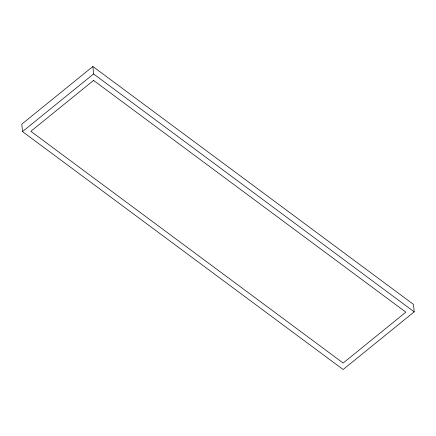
<?xml version="1.0" encoding="UTF-8"?>
<svg xmlns="http://www.w3.org/2000/svg" width="436" height="436" viewBox="0 0 436 436"><rect width="100%" height="100%" fill="white"/><g stroke="black" fill="none" stroke-linecap="round" stroke-linejoin="round"><path stroke-width="0.65" d="M92.873 66.49L21.8 124.146L22.503 131.596L343.127 369.51L414.2 311.854L413.497 304.404L92.873 66.49L93.576 73.946L414.2 311.854M22.503 131.596L93.576 73.946M93.56 80.426L30.847 131.296L343.143 363.03L405.856 312.16L93.56 80.426"/></g></svg>
